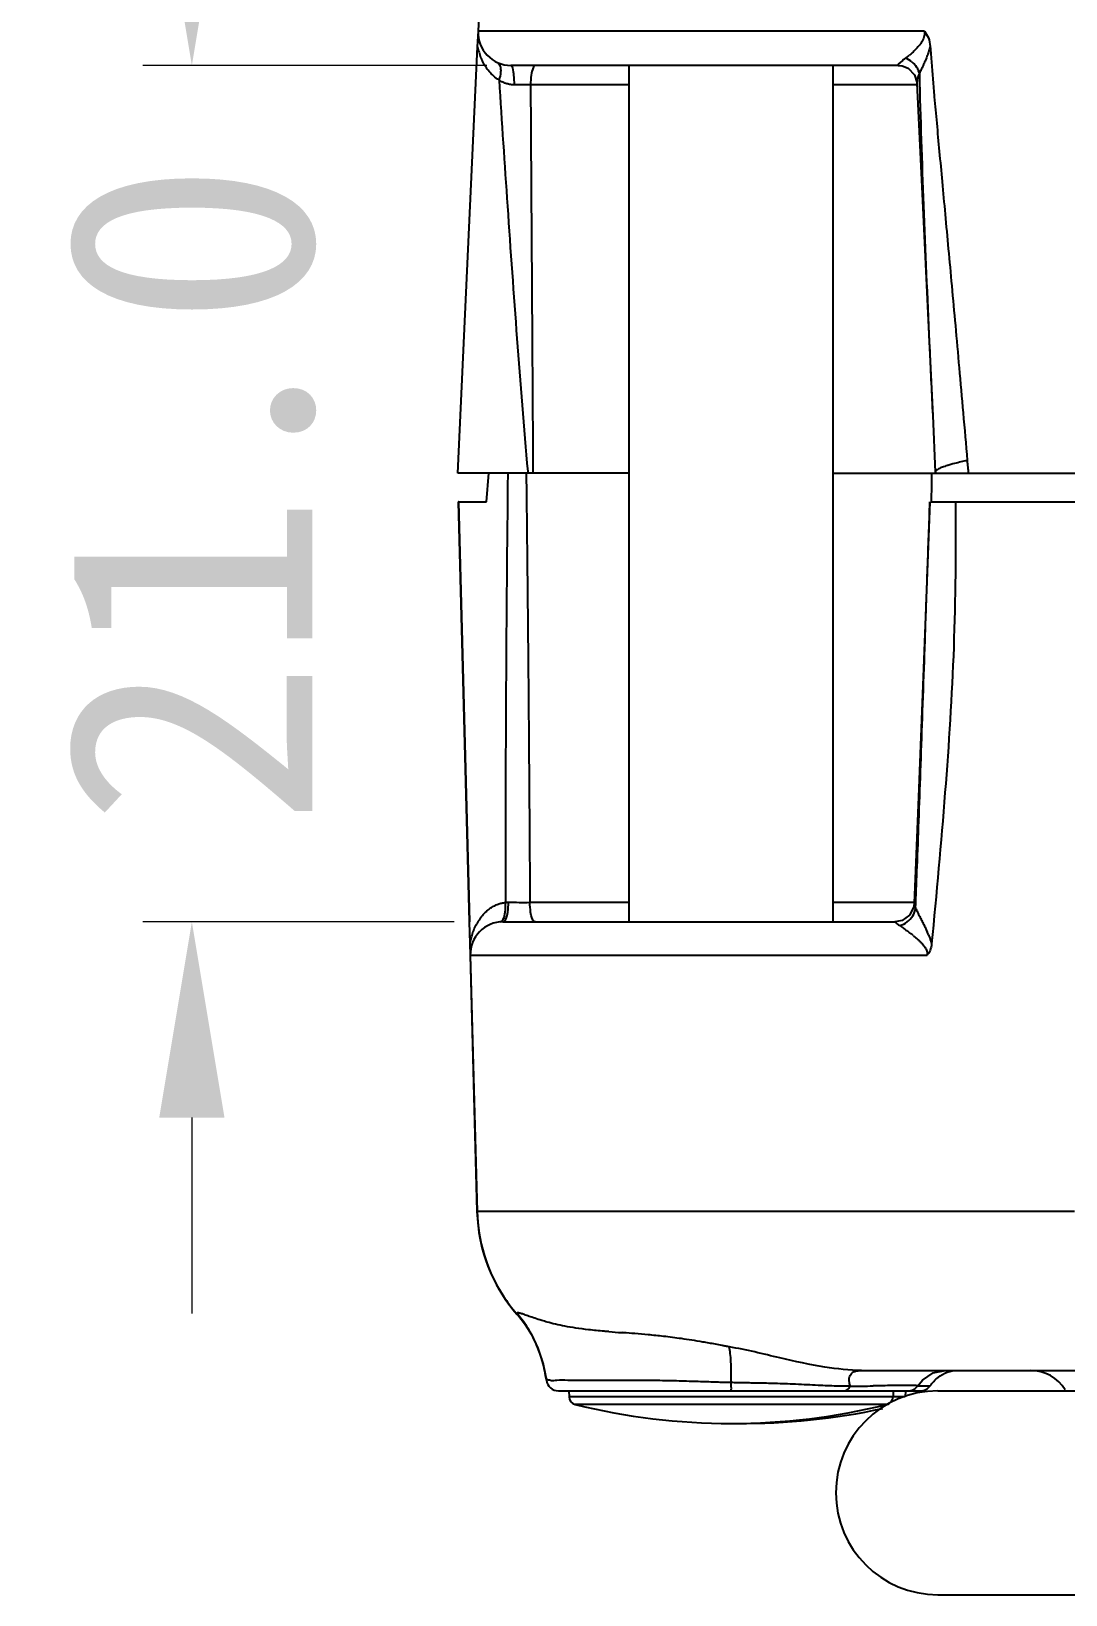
# Model space of a CAD drawing. Header units: millimetres. Extents: x 186 to 1161, y 123 to 802.
# Drawn here: x 495.51 to 520.87, y 448.49 to 486.83 of the extents above; entities that cross this region are included whole.
import ezdxf

# ---------------------------------------------------------------- set-up
doc = ezdxf.new("R2010")
doc.units = ezdxf.units.MM
doc.layers.add('dim', color=3, linetype='Continuous', lineweight=9)
doc.styles.add('FFS', font='')
doc.styles.get('FFS').set_extended_font_data('FangSong_GB2312')
doc.dimstyles.new('YanXiu', dxfattribs={"dimtxt": 2.5, "dimasz": 2.2, "dimexe": 0.66, "dimexo": 0.66, "dimgap": 0.66, "dimtad": 0, "dimzin": 1, "dimdsep": 46, "dimtxsty": 'FFS', "dimcen": 0, "dimclrd": 256, "dimclre": 131, "dimclrt": 42, "dimazin": 0, "dimtfac": 1, "dimtofl": 0, "dimtmove": 0, "dimatfit": 3, "dimfxl": 1, "dimlwd": 5, "dimlwe": 5, "dimarcsym": 0})

# ---------------------------------------------------------------- blocks, each defined once
blk = doc.blocks.new('*D112')
at = {"layer": 'Defpoints', "color": 0}
for p in [(507.8792795236777, 485.9910905168533), (499.4508901968202, 464.9910905168533), (507.0776084783774, 464.9910905168533)]:
    blk.add_point(p, dxfattribs=at)
at = {"layer": 'dim', "lineweight": 5}
for p, q in [((499.4508901968202, 490.7910905168533), (499.4508901968202, 495.5910905168533)), ((499.4508901968202, 460.1910905168533), (499.4508901968202, 455.3910905168533))]:
    blk.add_line(p, q, dxfattribs=at)
at = {"layer": 'dim', "color": 131, "lineweight": 5}
for p, q in [((506.6798795236777, 485.9910905168533), (498.2514901968202, 485.9910905168533)), ((505.8782084783774, 464.9910905168533), (498.2514901968202, 464.9910905168533))]:
    blk.add_line(p, q, dxfattribs=at)
at = {"layer": 'dim'}
for points in [[(498.6508901968202, 490.7910905168533), (500.2508901968202, 490.7910905168533), (499.4508901968202, 485.9910905168533)], [(498.6508901968202, 460.1910905168533), (500.2508901968202, 460.1910905168533), (499.4508901968202, 464.9910905168533)]]:
    blk.add_solid(points, dxfattribs=at)
at = {"layer": 'dim', "color": 42, "insert": (499.4508901968201, 475.4910905168534), "char_height": 6, "attachment_point": 5, "rotation": 90, "style": 'FFS'}
blk.add_mtext('21.0', dxfattribs=at)

msp = doc.modelspace()

# ---------------------------------------------------------------- linework, layer by layer
at = {"color": 7, "linetype": 'Continuous'}
for p, q in [((506.8513944838778, 494.9771951932532), (506.4723597457778, 486.8282614874531)), ((506.4566628445773, 486.4502926911534), (506.4741983551776, 486.8282589993539)), ((511.2582082675781, 486.8282543300536), (506.4723597454777, 486.8282614805537)), ((517.4109989171775, 486.8282684199537), (511.2582082675781, 486.8282543300536)), ((505.9704270322782, 475.9910905168533), (506.4566651694777, 486.4502927270539)), ((507.2715048161781, 485.9910905168533), (507.2736659695775, 485.9910907052533)), ((516.7678844771781, 485.9910905168533), (507.2715121617775, 485.9910905168533)), ((510.1702044471776, 464.9910905168533), (510.1702044471776, 485.9910905168533)), ((515.1702044471776, 464.9910905168533), (515.1702044471776, 485.9910905168533)), ((516.7650729316774, 485.9916800750532), (516.861242845378, 485.9811698658539)), ((516.765073534978, 485.9917193778535), (516.7664885247777, 485.9912478398535)), ((516.7873809602779, 485.9906864941538), (516.861251863078, 485.9812065521535)), ((516.861251863078, 485.9812065521535), (517.0108944373778, 485.9199542069534)), ((517.0108944373778, 485.9199542069534), (517.1650196441778, 485.7596890314533)), ((517.286197461478, 485.8017579380537), (517.2918425507778, 485.5615680172539)), ((510.1702044471776, 485.5129002105539), (507.7538668953775, 485.5129002098536)), ((517.224811419178, 485.5129002105539), (515.1702044471776, 485.5129002105539)), ((517.6135717592779, 477.4034640239531), (517.6781161271774, 476.0152700737533)), ((505.968160447278, 475.9910905168533), (505.9695643011773, 475.9910905168533)), ((510.1702044471776, 475.9910905168533), (505.9704270322782, 475.9910905168533)), ((506.6701788170776, 475.2910905168535), (506.7314151449773, 475.9910905168533)), ((507.685813265578, 476.0310699319532), (507.6895939496781, 475.9910905169534)), ((515.1702044471776, 475.9910905168533), (524.9202296519779, 475.9910905168533)), ((505.9884647662775, 475.2910905168535), (505.9825004586774, 475.2910905168535)), ((505.9851621543776, 475.2910905168535), (506.2549254734777, 464.9910020855539)), ((505.9878920187775, 475.2910905168535), (506.2576188883777, 464.9910726293535)), ((505.9884647662775, 475.2910905168535), (506.2581804230776, 464.9910873344531)), ((506.2583019559779, 464.9910905168533), (505.9887703863778, 475.2908666219535)), ((505.9896338682775, 475.2910905168535), (506.6701788170776, 475.2910905168535)), ((517.5771022845774, 475.2910905168535), (523.6027063235779, 475.2910905168535)), ((507.7377529999776, 465.4692806677538), (510.1702044471776, 465.4692808232537)), ((515.1702044471776, 465.4692808232537), (517.1624688869779, 465.4692808232537)), ((517.161482240278, 465.4446561598531), (517.1614585876778, 465.4439920143539)), ((517.1936946374781, 465.3224883959535), (517.198370535978, 465.4425932724532)), ((517.0442989410776, 465.1542443486539), (516.8647244164777, 465.0260994875532)), ((506.2652970727777, 464.7236763491535), (506.2583019559779, 464.9910905168533)), ((506.2723026134781, 464.4558586858536), (506.2652970727777, 464.7236763491535)), ((507.0776084783774, 464.9910905168533), (516.6883201892779, 464.9910905168533)), ((516.8647244164777, 465.0260994875532), (516.6877098173773, 464.9910874908535)), ((506.2797505762774, 464.1701490524536), (506.2723020099775, 464.4558588508532)), ((506.276426213778, 464.1700619856535), (506.4409980693781, 457.8863883130532)), ((506.2778377220775, 464.1701480705531), (517.4744243400773, 464.1701426855532)), ((506.2778377161776, 464.1701478375533), (506.4423906940774, 457.8863863485537)), ((521.0891733393773, 457.8864221612537), (506.4409980693781, 457.8863883130532)), ((507.4202044471776, 455.3921053835536), (507.5188489180773, 455.2584994160532)), ((507.5188489180773, 455.2584994160532), (507.5478810196773, 455.2280381894532)), ((507.6237637448776, 455.1193135163537), (507.7765959783774, 454.8739825492537)), ((515.8713196125773, 453.9910905168533), (630.0690892817775, 453.9910905168533)), ((517.2502948007777, 453.6143097335532), (517.4139739336779, 453.6142564509535)), ((517.2506065234775, 453.6145878635532), (517.366718983878, 453.7516110450531)), ((517.4139739336779, 453.6142564509535), (517.5512138829781, 453.6135008591534)), ((508.4392739502773, 453.4910905168533), (517.3094248975776, 453.4910905168533)), ((508.6963870445779, 453.4910905168533), (508.6989449904777, 453.3445458914537)), ((508.6963870445779, 453.4910905168533), (508.6989449904777, 453.3445458914537)), ((516.9414639038778, 453.3445458914537), (508.6989449904777, 453.3445458914537)), ((516.5263588176776, 453.1538237287539), (508.8511500144778, 453.1538237287539)), ((516.6440218497773, 453.4910905168533), (516.6414639038776, 453.3445458914537)), ((516.6440218497773, 453.4910905168533), (516.6414639038776, 453.3445458914537)), ((516.9440218497775, 453.4910905168533), (516.9414639038778, 453.3445458914537)), ((516.9440218497775, 453.4910905168533), (516.9414639038778, 453.3445458914537)), ((517.7411213180776, 453.4910905168533), (539.3479681335775, 453.4910905168533)), ((517.7411213180776, 448.4910905168533), (628.2016831651781, 448.4910905168533))]:
    msp.add_line(p, q, dxfattribs=at)
for points in [[(517.1650196441778, 485.7596890314533), (517.2234182447773, 485.5790822970537), (517.2248113993774, 485.5594105545531)], [(517.2248223418774, 485.5591687883532), (517.3441045366781, 483.0147974844538), (517.5170437812776, 479.4023216416533), (517.613635030978, 477.4021570550537)], [(517.5458597796778, 475.2922845883538), (517.4138724940776, 471.8388786603534), (517.2659612003781, 468.052259916454), (517.161482881078, 465.4446719183532)], [(517.1614596195777, 465.4439992827536), (517.1449791412779, 465.3402780238537), (517.0442989410776, 465.1542443486539)], [(507.5188489180773, 455.2584994160532), (507.5109374934773, 455.2670323778536), (507.5252260137777, 455.2497759048535), (507.6237637448776, 455.1193135163537)], [(507.7765959783774, 454.8739825492537), (507.9350277112781, 454.5395102364535), (508.0636379504776, 454.1458313307537), (508.1422365283779, 453.7490163756536)], [(517.366718983878, 453.7516110450531), (517.6251441762779, 453.9314428485538), (517.9198443666774, 453.9910904383539)]]:
    msp.add_lwpolyline(points, dxfattribs=at)
for centre, radius, start, end in [((507.2715048161781, 486.7910905168535), 0.8, 177.3368964688012, 269.9999999994789), ((507.9894986526779, 486.7636766319536), 1.5645408142, 191.5547412331734, 196.6850196843167), ((507.883991454878, 486.7325609808538), 1.4545421875, 196.7041862443837, 201.8655507904683), ((515.5620001690777, 488.0187779638534), 2.3132671193, 306.8820229342243, 309.486945914991), ((516.7140592664773, 485.5999414365531), 0.6156666732, 50.9585843058873, 67.43074465848053), ((516.8437133904781, 485.6871827330531), 0.4570772459, 14.51712211871135, 22.22387824116968), ((507.3668420719778, 443.2194289345532), 42.29524209, 89.47570465748237, 90.02321051187903), ((520.1681581436778, 467.9511511063536), 8.52224492, 101.5579376342696, 101.8623384716278), ((1414.188436330978, 465.6478022937533), 907.0516487775999, 179.3466307808158, 180.0114767887941), ((600.3440819395773, 474.4327669720531), 82.7714300983, 178.9212384334106, 179.4058433213141), ((507.5909892182781, 510.2702671164532), 44.8012269851, 269.5186213351043, 270.1876949214835), ((507.5477140843777, 464.3329796965534), 1.2686715326, 144.8285238621951, 151.211281334796), ((507.0775718330779, 464.1910905168531), 0.8, 90.00000000062532, 181.5000645724917), ((513.8805624110773, 460.5919433563538), 5.2060747298, 52.34980979878693, 53.46399710452144), ((514.4480391927773, 461.3256036388536), 4.278558861, 51.0974714825975, 52.36526632071489), ((514.7828064984778, 463.5481381613533), 2.9495890923, 22.34794430301957, 24.07546278157112), ((510.4396277052774, 457.9910905168533), 4, 181.4999212003842, 222.3248182881966), ((510.4410206205775, 457.9910905168533), 4, 181.4999476374996, 220.6983586719104), ((510.4429215980781, 457.9910905168533), 4, 181.5000004231125, 196.700881227984), ((510.4425398094781, 457.9910905168533), 4, 186.492112474191, 221.070174020693), ((510.4429091095781, 457.9910905168533), 4, 206.0480362630938, 221.7359084235729), ((505.1169940813779, 453.4182350965536), 3.0333054411, 30.9149312881038, 40.5968483936075), ((505.1359227278781, 453.4300164735539), 3.0110131346, 29.62696983179064, 30.9076483057793), ((505.0815506379777, 453.4013760634532), 3.072435802, 19.64239919161174, 29.58999258059312), ((515.2897955627777, 525.7505253384531), 71.0305968758, 265.4655573581945, 265.7200889556174), ((504.9029790854775, 453.3345879780534), 3.2630680783, 17.20378096850963, 19.69288162152466), ((520.0129127049777, 452.9910905168533), 1, 31.66949461781791, 90), ((508.4392882459779, 453.7910905168535), 0.3, 188.0592308270831, 269.9972697267189), ((515.2635468968774, 500.5591615120536), 46.9558841609, 270.4039797966803, 271.082621327588), ((517.008021071978, 453.7910905168535), 0.3, 270.0000000153204, 323.9613789780992), ((517.3094265534774, 453.7910905168535), 0.3, 269.9996837457016, 323.7032004791782), ((508.8989145295782, 453.3480363727538), 0.2, 180.9999999999765, 256.1829417743979), ((512.6702044471776, 468.6822690261531), 15.9911785092, 256.1829417743979, 283.8170582256021), ((517.7381553163777, 450.9910905168533), 2.5, 90, 270), ((516.441494364778, 453.3480363727538), 0.2, 283.8170582256021, 359.0000000000235), ((512.9702044471778, 468.6822690261531), 15.9911785092, 269.4623473276989, 282.3484686477022)]:
    msp.add_arc(centre, radius, start, end, dxfattribs=at)
for points, start_tangent, end_tangent in [([(517.4110200904779, 486.8282661885539), (517.4138510126777, 486.7740194407531), (517.4065123438777, 486.7151466487537), (517.3870847029775, 486.6516732968537), (517.3544570144777, 486.5842413614535), (517.3089574338774, 486.5142470828539), (517.252414854378, 486.4434885117532), (517.1868286186773, 486.3729805654536), (517.1132168576778, 486.3027102278536), (517.0330122805781, 486.2334689896531)], (0.1389883732598058, -0.9902940129570578), (-0.7718953732484987, -0.6357495833719131)), ([(517.4110205417774, 486.8282661423534), (517.5066844279781, 486.6676205149531), (517.5523593127773, 486.4585993732533)], (0.6552883327311061, -0.7553788460014531), (0.08080717973766341, -0.9967297525923691)), ([(506.653491660878, 485.9603987865537), (506.5869641517775, 486.0749353833532), (506.5340885292781, 486.1908460497532)], (-0.5470550091442166, 0.8370966592755111), (-0.3727963863353743, 0.9279131717651639)), ([(516.9503520479775, 486.1684580385534), (516.8933179829774, 486.1244207549532), (516.8452745813775, 486.0848409972539), (516.8081626784779, 486.0516641733536), (516.7825925427778, 486.0259580948539), (516.765073534978, 485.9917193778535)], (-0.799829797771079, -0.600226869273173), (0.9162463661798946, -0.4006152723775501)), ([(517.483129783278, 486.2349319229531), (517.4390868817782, 486.1233813595534), (517.3903513350779, 486.0125128730531), (517.3383300155774, 485.9036212039534), (517.286199202078, 485.8017583202534)], (-0.346751733248546, -0.9379569475669601), (-0.4674050006607887, -0.8840433051368514)), ([(517.5523532507777, 486.4585897263539), (517.5214357373779, 486.3471822708532), (517.483129783278, 486.2349319229531)], (-0.235026622616087, -0.9719889334049414), (-0.346751733220043, -0.9379569475774975)), ([(517.5523532507777, 486.4585897263539), (517.5859347813775, 486.0449086755532), (517.6195654228777, 485.6336511091538), (517.6535151837779, 485.220935381454)], (0.08055958278167932, -0.9967497948944066), (0.08223500837855001, -0.9966129656978079)), ([(506.9821434481773, 485.6352369424537), (506.848491536578, 485.7332642964536), (506.7393149472773, 485.8449417317531), (506.653491660878, 485.9603987865537)], (-0.8572173591340185, 0.5149547545166462), (-0.5470550089702998, 0.8370966593891684)), ([(506.9339840537777, 486.0665062770538), (507.0038505335779, 485.9821648949535), (507.0209714142775, 485.8288440560534)], (0.9058013755767804, -0.42370257021077), (-0.0745982484784608, -0.99721366884131)), ([(507.0209714142775, 485.8288440560534), (506.9821410814775, 485.6352406841531)], (-0.07459824876596932, -0.9972136688198024), (-0.3072981744021214, -0.9516132786006737)), ([(507.2730362140774, 485.9910907435531), (507.3103648879778, 485.9279808107538), (507.338270351278, 485.7545821208539), (507.3497082435779, 485.5146675440535)], (0.9999999999855727, 5.371671992575882e-06), (0.007247720922899693, -0.9999737349257849)), ([(507.7724491845775, 485.7535749352535), (507.7538818538778, 485.5129002098536)], (-0.1356967923211826, -0.9907504128456076), (-0.01095965171810356, -0.99993994121358)), ([(507.8792795236777, 485.9910905168533), (507.8181073881779, 485.9276908840536), (507.7724491845775, 485.7535749352535)], (-1, 1.491966702416937e-09), (-0.1356967923875804, -0.9907504128365135)), ([(517.1018566089779, 486.078124114654), (517.2186504400779, 485.9506002245532)], (0.7766395947814627, -0.6299451879470828), (0.5541725704568146, -0.8324018033097279)), ([(517.2186504400779, 485.9506002245532), (517.2668357562779, 485.8600615121538)], (0.554172569980824, -0.8324018036266194), (0.3772226949761928, -0.9261225828122853)), ([(517.286197461478, 485.8017579380537), (517.2602266727781, 485.7306822993539), (517.2408966594776, 485.6666390028538)], (-0.3657212277536491, -0.930724440191813), (-0.2566127160505774, -0.966514311306949)), ([(506.9821434481773, 485.6352369424537), (507.1873841590777, 482.5384291660537), (507.4202197444774, 479.2921972960537), (507.685813265578, 476.0310699319532)], (0.06369457950496331, -0.9979694386812082), (0.09392203199059859, -0.995579555789871)), ([(507.3497082760778, 485.5146675540534), (507.2629993023775, 485.5210579132533), (507.1718005963776, 485.5418633539537), (507.0773873009775, 485.5793750182536), (506.9821435360773, 485.6352372749532)], (-0.9999999378952737, -0.0003524336088094883), (-0.8229726894236445, 0.5680809383026449)), ([(507.7538668953775, 485.5129002098536), (507.7595049170777, 484.5507981688531), (507.7648244310776, 483.6951563333539), (507.7697461268781, 482.9304958907539), (507.7742598074774, 482.2426193080535), (507.7783818694779, 481.6207473848533), (507.7821406946778, 481.0563379522534), (507.7855694290774, 480.5421986297531), (507.788686610178, 480.0731394142538), (507.7915086119774, 479.6444214017536), (507.7940603325778, 479.2515373828535), (507.7963664603776, 478.8909502956537), (507.7984509890775, 478.5597460341539), (507.8003389491778, 478.2551054960538), (507.8020561105777, 477.9741650591538), (507.8036282003777, 477.7140361085537), (507.805076706778, 477.4724625596534), (507.8064160432777, 477.2483109118537), (507.8076570176781, 477.0409914796535), (507.8088097025775, 476.8499430663539), (507.8098837771777, 476.6745376049537), (507.8108899459776, 476.5138295479535), (507.8118403522776, 476.3665187154536), (507.8127473166778, 476.2312119191536), (507.8136230816781, 476.1065276282532), (507.8144803684781, 475.9910905168533)], (0.005591295032714904, -0.9999843685877581), (0.007661543611642468, -0.9999706499440305)), ([(517.2408966594776, 485.6666390028538), (517.2290636651778, 485.6127803378538), (517.224708597978, 485.5708594220539), (517.2246007428776, 485.5594033335535)], (-0.2566127158826643, -0.9665143113515304), (0.0313402116732243, -0.9995087749150967)), ([(517.2918425507778, 485.5615680172539), (517.3962996269775, 482.3570940991538), (517.5394474111781, 478.9781232736539), (517.6135373234774, 477.4035040275537)], (0.02429572394489106, -0.9997048153320028), (0.04836730791657399, -0.9988296168641093)), ([(517.6535074137773, 485.2209352492534), (517.7114643949781, 484.5748486212531), (517.7752077084779, 483.8821353797537), (517.8440303671778, 483.1407672149533), (517.9178429873773, 482.3463122075534), (517.9965544686775, 481.4958977340536), (518.0801328212774, 480.5865599199531), (518.1685549764779, 479.6153229256531), (518.2617783122778, 478.5792457909536), (518.3597269689781, 477.4753929661535), (518.4585337871777, 476.2998273046539)], (0.0879838580620384, -0.9961219005325197), (0.08151633370753124, -0.9966720058970667)), ([(518.0088985300781, 476.1911443871538), (517.9651051223773, 476.1777479536538), (517.8517967823773, 476.1383643362531), (517.7660094055773, 476.1003972099531), (517.743717091178, 476.0882986164531)], (-0.958533191791948, -0.2849809120505105), (-0.864481196571295, -0.5026651577090481)), ([(518.4163173847774, 476.2913976514535), (518.2704830974781, 476.2592403915539), (518.1049840268779, 476.2181669945537), (518.0088985300781, 476.1911443871538)], (-0.978636551060479, -0.2055979108076021), (-0.958533191759577, -0.2849809121593906)), ([(518.4585337871777, 476.2998273046539), (518.4717378891773, 476.1450008248537), (518.4890216803778, 475.9910905168533)], (0.1087038766373931, -0.9940741759064072), (0.1127288904835006, -0.9936257833059482)), ([(507.6473735621776, 475.9910905151535), (507.6634957588776, 474.5803116961531), (507.6798110597774, 473.0379734596534), (507.6959622248778, 471.3560614759533), (507.7114080521778, 469.5364687948538), (507.725523748878, 467.5825446316537), (507.7377529999776, 465.4692806677538)], (0.01181908505168081, -0.9999301521749112), (0.005012905211290842, -0.9999874353117357)), ([(517.743717091178, 476.0882986164531), (517.7086933903774, 476.0642276424539), (517.6910091428781, 476.0469360267532), (517.680799135278, 476.0302367011534), (517.6786214699778, 476.0152909846536)], (-0.8644811966812627, -0.5026651575199264), (0.0413441564160365, -0.999144964822546)), ([(517.198370535978, 465.4425932724532), (517.2326197367775, 466.3444122508533), (517.2733995070776, 467.4634508318538), (517.3160951378777, 468.6762308082532), (517.3610579369779, 469.9822382598538), (517.408880335478, 471.3824290660539), (517.4605590415777, 472.8832351102535), (517.5164613650777, 474.4658522957532), (517.5465377381779, 475.2922150370539)], (0.03878129952290198, 0.999247722442896), (0.03681720864946363, 0.9993220167429826)), ([(518.1753148760781, 475.2910905168535), (518.1281466065775, 471.7280820870535), (517.9150936100777, 468.1595424537534), (517.5861569090775, 464.4479733340538)], (0.002941000231422865, -0.9999956752494678), (-0.09644938420050723, -0.9953378905112289)), ([(506.7775733348781, 465.3305976037534), (506.8684156780773, 465.3844379433538), (506.9580235289777, 465.4236926242536), (507.0468293645781, 465.4504529959538), (507.1368078989781, 465.4661128191535)], (0.8276357848510045, 0.5612655411069363), (0.993786522014375, 0.1113029589120254)), ([(507.131108407978, 465.2298326013531), (507.1368255572779, 465.4661106705532)], (0.1061541577085814, 0.9943496843672159), (-0.06540133592719367, 0.9978590407762703)), ([(507.1368078296773, 465.4661126718536), (507.1751188607777, 465.4696032416539), (507.2145897470773, 465.4706213276538)], (0.9922679575621219, 0.1241140620376878), (0.9999709757393564, -0.00761890273462572)), ([(507.1946417266781, 465.2293641578533), (507.2145885786776, 465.470621504053)], (0.1450067538878503, 0.9894306652448713), (0.01111056423006512, 0.999938275776305)), ([(507.8638431623776, 464.9910905168533), (507.8023348742781, 465.0544865040536), (507.7564237518782, 465.2286004993537), (507.7377530003778, 465.4692806677538)], (-0.9999999999999916, -1.296588860271861e-07), (-0.01102033483939949, 0.9999392742662063)), ([(517.1604537965777, 465.4440990933533), (517.1629820915778, 465.4226178680535), (517.1731427677778, 465.3795836652532), (517.193694602478, 465.3224883841538)], (-0.105968310645322, -0.9943695073457235), (0.3777012609488473, -0.9259275119995359)), ([(506.5106616736775, 465.0637667758535), (506.5962123493773, 465.1711074676539), (506.6863896468776, 465.2600857121531), (506.7775733348781, 465.3305976037534)], (0.5766707129185176, 0.8169766758372291), (0.8276357848991934, 0.5612655410358772)), ([(507.0073033127774, 464.9879016627535), (507.0840861283777, 465.0562556570537), (507.131108407978, 465.2298326013531)], (0.9960097978693775, 0.08924394964479035), (0.1061541574774732, 0.9943496843918883)), ([(507.079107770478, 464.9910870064539), (507.145295998278, 465.0547049046534), (507.1946417266781, 465.2293641578533)], (0.9999999988222943, 4.853258039886152e-05), (0.145006754033296, 0.9894306652235555)), ([(516.9895541391779, 464.9888536495534), (517.1263930451778, 465.1388109596535)], (0.7995834733779761, 0.6005549675931515), (0.5206504532899958, 0.8537699370960083)), ([(517.1263930451778, 465.1388109596535), (517.1936995461774, 465.3224882223537)], (0.5206504532284525, 0.853769937133539), (0.1437428956720579, 0.989615066550531)), ([(517.1936946374781, 465.3224883959535), (517.2429882058777, 465.2241033484531), (517.2943433470773, 465.1229161007539)], (0.4429678163953211, -0.8965375137929037), (0.4530607623166137, -0.8914796383816566)), ([(517.2943433470773, 465.1229161007539), (517.3446953611774, 465.0235579234538), (517.3923470789778, 464.9281032026536), (517.4362390972774, 464.8373558049532), (517.4758077774777, 464.7513920518538)], (0.4530607622273347, -0.891479638427029), (0.4071908502431713, -0.9133430962558612)), ([(506.2723026136773, 464.4558588665539), (506.2957832815773, 464.5754580940536), (506.3297075122773, 464.6970831820533)], (0.1563135721063233, 0.9877074805707211), (0.3080478882097923, 0.9513708522807955)), ([(506.3297075122773, 464.6970831820533), (506.3756776071777, 464.8201425727536), (506.4358484265776, 464.943947958054)], (0.308047888375027, 0.9513708522272938), (0.4822482165052644, 0.8760346212778874)), ([(516.6876122391777, 464.9910905168533), (516.7080401253779, 464.9688477320531), (516.7461262542774, 464.9395469165536), (516.806174760578, 464.8978097279539)], (-0.9999997676571611, 0.0006816785342536331), (0.8323397933957963, -0.5542657019244858)), ([(516.8061737852777, 464.8978143289539), (516.9895541391779, 464.9888536495534)], (0.9624618998162588, 0.2714168222532973), (0.7995834734056335, 0.6005549675563282)), ([(516.806174760578, 464.8978097279539), (516.8941176391781, 464.8371800909533), (516.9798833644782, 464.774935553254)], (0.8322897638391512, -0.554340823869729), (0.803363850319078, -0.5954884751198013)), ([(517.1349630402774, 464.6552441846532), (517.2021653086776, 464.5995197051532), (517.2620156253779, 464.5467538915534), (517.3146438184776, 464.496624033254), (517.3599779926781, 464.4489335403539), (517.397676934178, 464.4038174202531), (517.4279908124781, 464.3608135954535), (517.4517443073773, 464.3181175707539), (517.4689401957776, 464.273269377454), (517.4776891352776, 464.2242755642535), (517.4744201119775, 464.1701424405535)], (0.7779201370326126, -0.6283631596450904), (-0.1823756714345182, -0.9832289227178017)), ([(517.5108574724782, 464.6696610976539), (517.5411085136775, 464.5918830393537), (517.5661673126779, 464.5183172580535), (517.5861569090775, 464.4479733340538)], (0.3794714451334432, -0.925203449155015), (0.2456488903718527, -0.969358871965939)), ([(517.5861586324781, 464.4479696584538), (517.5492242325781, 464.2901089000532), (517.474420594378, 464.1701424683531)], (-0.09632419968294358, -0.9953500130885822), (-0.6752787049391739, -0.7375626554101503)), ([(508.0332085754781, 455.2137850121533), (507.9800368808774, 455.2302064701532), (507.8227525150778, 455.2820570595538), (507.6878220999779, 455.3294860467538), (507.5765620206776, 455.3687705382533), (507.4923188102775, 455.3954118565532), (507.4615329278777, 455.4025248810538), (507.4389465390777, 455.4047173784536), (507.4250414026774, 455.4014027709534), (507.4202999204781, 455.3921042667532)], (-0.9569621320420418, 0.2902128147369614), (-0.01169663261205337, -0.9999315920529457)), ([(509.6742326440781, 454.9422550190536), (509.5563244615778, 454.9519414461536), (509.1776953495773, 454.9883944745532), (508.8623260961776, 455.0295337839532), (508.5943138069779, 455.0754176538537), (508.3629225791774, 455.1250224841531), (508.1594276625774, 455.1771715022539), (508.0332085754781, 455.2137850121533)], (-0.9968041048896858, 0.07988476998197111), (-0.9569621320404106, 0.29021281474234)), ([(512.6279830759777, 454.5659338213534), (512.5388102027773, 454.5839153593531), (512.4524452683781, 454.6010286358539), (512.286493751878, 454.6329844100535), (512.1294740322774, 454.6619341659532), (511.9806875256781, 454.6880555721534), (511.7048011029774, 454.7330169156537), (511.4537723067779, 454.7700142003539), (511.0123379139777, 454.8260387621538), (510.6358294069778, 454.8649306240538), (510.3104900933777, 454.8930871723539), (510.0267745878773, 454.9151349418532), (509.9888467024775, 454.9180071444532)], (-0.9799521400455343, 0.1992330374716447), (-0.9971491478146413, 0.07545579508914263)), ([(508.142237300578, 453.7490295348532), (508.0462784208776, 454.2106803898539), (508.0200537328774, 454.2997091756531)], (-0.1387124142671504, 0.9903327047655139), (-0.2958776554017503, 0.9552258439939548)), ([(515.8713196125773, 453.9910905168533), (514.9730830802773, 454.0746508760537), (513.8687429039774, 454.2959562171534), (512.6279742486777, 454.5659585185538)], (-1, 0), (-0.9888905273047789, 0.1486456356805553)), ([(512.6747272187777, 453.6919283879531), (512.6750281386776, 453.9674381899538), (512.6673362836773, 454.2049464790532), (512.6516516536776, 454.4044532552532), (512.6279742486777, 454.5659585185538)], (0.012529287722676, 0.9999215053938797), (-0.1906345659817503, 0.9816610730048073)), ([(515.5662878964777, 453.7540075499535), (515.5664295054776, 453.7736021414537), (515.6031494519775, 453.8944290167535), (515.6458507086782, 453.9367184230539), (515.704779487678, 453.9669251418534), (515.779935788978, 453.9850491731538), (515.8713196125773, 453.9910905168533)], (-0.02332781242788262, 0.9997278695561755), (1, 0)), ([(517.7442337208777, 453.8196001108533), (517.9684975271775, 453.9479505552533)], (0.7775100605591915, 0.6288704999673959), (0.9404248062832077, 0.3400017407708253)), ([(517.9684975271775, 453.9479505552533), (518.2202044471778, 453.9910905168533)], (0.9404248063837665, 0.3400017404926858), (1, 0)), ([(508.9721255288778, 453.7449837497531), (508.6645964851778, 453.7459430587539), (508.4023330146774, 453.7474539009534), (508.215658281978, 453.7486629926532), (508.142237300578, 453.7490295348532)], (-0.9999688778814775, -0.007889440313416408), (-0.393740096066118, -0.9192218104189239)), ([(509.3039883254778, 453.7455196484532), (508.9721255288778, 453.7449837497531)], (-0.9999996253006493, -0.0008656780932879009), (-0.9999688778810203, -0.007889440371360315)), ([(509.983816992778, 453.7471454884533), (509.6452632416776, 453.7466627554538), (509.3039883254778, 453.7455196484532)], (-0.999999941672202, 0.0003415488144228), (-0.9999996253005733, -0.0008656781809069669)), ([(511.9221436005773, 453.7142863761535), (511.6993058283779, 453.7214864962532), (511.4586883364773, 453.7286538395535), (511.2003010506778, 453.7353367418534), (510.9227842537775, 453.740731646554), (510.6258626915778, 453.7443468145536), (510.3120038486777, 453.7464440864539), (509.983816992778, 453.7471454884533)], (-0.9994695271382619, 0.03256784183852958), (-0.9999999416722248, 0.0003415487479089407)), ([(512.4945896885774, 453.6966581902532), (512.3162836972779, 453.7016762061537), (512.1269681877775, 453.7076346604533), (511.9221436005773, 453.7142863761535)], (-0.99954944480487, 0.03001511936135538), (-0.9994695271367368, 0.03256784188533016)), ([(512.6747272187777, 453.6919283879531), (512.4945896885774, 453.6966581902532)], (-0.9999015472707163, 0.01403195516054292), (-0.9995494448033856, 0.03001511941078359)), ([(512.6770736170774, 453.4910905169534), (512.6760043495779, 453.5161099062532), (512.6751760914776, 453.5869963597531), (512.6747271219774, 453.6919259522535)], (-0.9999997529715627, -0.0007028917510128752), (-0.001974008064110356, 0.9999980516441834)), ([(513.3439331497775, 453.6794169179536), (513.1651355219774, 453.6826597750539), (512.9976532493774, 453.6856638911538), (512.8354236874775, 453.6886261258539), (512.6747272187777, 453.6919283879531)], (-0.9998216930681035, 0.01888338079982159), (-0.9999116001701419, 0.01329630945738393)), ([(514.8016062281777, 453.6243339468535), (514.5335615337781, 453.6375201932531), (514.2532291974776, 453.6511788744535), (513.9904978828781, 453.6621703698536), (513.7527160491773, 453.6699890266534), (513.5383100998779, 453.6754139114535), (513.3439331497775, 453.6794169179536)], (-0.9988894193764764, 0.04711611038409164), (-0.9998216930698339, 0.01888338070820744)), ([(515.2491388445778, 453.6070842830538), (515.0393534818777, 453.6139933444535), (514.8016062281777, 453.6243339468535)], (-0.9996650057039993, 0.02588196999501813), (-0.998889419372711, 0.04711611046391873)), ([(515.5946196482773, 453.6044445161531), (515.4333969089776, 453.6038694024535), (515.2491388445778, 453.6070842830538)], (-0.9998650312532232, -0.0164292202185969), (-0.9996650057036078, 0.02588197001014268)), ([(515.4442012969776, 453.4910905168533), (515.5009373903777, 453.5044690646534), (515.5526131722781, 453.5434114889538), (515.5946196609775, 453.6044445003533)], (0.9999999999999865, -1.654066545001797e-07), (0.4535787192874369, 0.8912162169808001)), ([(515.5946196482773, 453.6044445161531), (515.5724108157774, 453.6950646725534), (515.5662878964777, 453.7540075499535)], (-0.2772036933026326, 0.9608111741749157), (-0.02332781267567828, 0.9997278695503934)), ([(516.6246216195777, 453.6193114895539), (516.1507399353777, 453.6116594927532)], (-0.9999674345260309, -0.008070309004499296), (-0.9998281074983237, -0.01854064336317975)), ([(516.9514717124775, 453.6220331625534), (516.6246216195777, 453.6193114895539)], (-0.9997659940352404, -0.02163231773823087), (-0.9999674345253837, -0.008070309084709704)), ([(517.2507931707778, 453.6147141987537), (517.1465612153779, 453.6201500499535), (516.9514717124775, 453.6220331625534)], (-0.9955126213417391, 0.09462885790972607), (-0.9997659940286033, -0.02163231804497392)), ([(517.5512138829781, 453.6135008591534), (517.7442337208777, 453.8196001108533)], (0.5919655260782627, 0.8059632844831617), (0.7775100605196646, 0.6288705000162654))]:
    msp.add_spline(points, degree=3, dxfattribs=dict(at, start_tangent=start_tangent, end_tangent=end_tangent))

# ---------------------------------------------------------------- dimensions: what is measured, and where the dimension line sits
at = {"layer": 'dim'}
dim = msp.add_linear_dim(base=(499.4508901968202, 464.9910905168533), p1=(507.8792795236777, 485.9910905168533), p2=(507.0776084783774, 464.9910905168533), angle=90, dimstyle='YanXiu', override={"dimtxt": 6, "dimasz": 4.800000000000001, "dimexe": 1.1994, "dimexo": 1.1994, "dimgap": 1.1994, "dimdec": 1}, dxfattribs=at)
dim.commit()
dim.dimension.update_dxf_attribs({"geometry": '*D112', "text_midpoint": (499.4508901968201, 475.4910905168534)})

doc.saveas('drawing.dxf')
